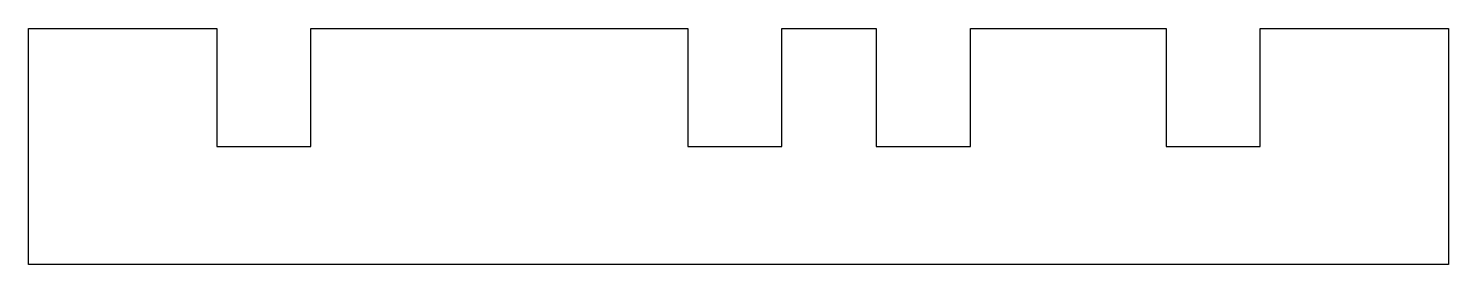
# Model space of a CAD drawing. Header units: millimetres. Extents: x 3838 to 3898.3, y 1423 to 1433.
import ezdxf

# ---------------------------------------------------------------- set-up
doc = ezdxf.new("R2010")
doc.units = ezdxf.units.MM
doc.header["$MEASUREMENT"] = 0
doc.layers.add('Laser$LaserCut1', color=1, linetype='Continuous', true_color=0xff0000)

msp = doc.modelspace()

# ---------------------------------------------------------------- linework, layer by layer
at = {"layer": 'Laser$LaserCut1'}
for points in [[(3837.999, 1432.997), (3845.999, 1432.998)], [(3837.999, 1422.997), (3837.999, 1432.997)], [(3845.999, 1432.998), (3845.999, 1427.998)], [(3849.999, 1432.998), (3865.999, 1433)], [(3849.999, 1427.998), (3849.999, 1432.998)], [(3865.999, 1433), (3865.999, 1428)], [(3869.999, 1428), (3869.999, 1433)], [(3869.999, 1433), (3874.001, 1433)], [(3874.001, 1433), (3874.001, 1428)], [(3878.001, 1433), (3886.309, 1433.001)], [(3878.001, 1428), (3878.001, 1433)], [(3886.309, 1433.001), (3886.309, 1428.001)], [(3890.309, 1433.001), (3898.309, 1433.002)], [(3890.309, 1428.001), (3890.309, 1433.001)], [(3898.309, 1433.002), (3898.309, 1423.002)], [(3845.999, 1427.998), (3849.999, 1427.998)], [(3865.999, 1428), (3869.999, 1428)], [(3874.001, 1428), (3878.001, 1428)], [(3886.309, 1428.001), (3890.309, 1428.001)], [(3845.999, 1422.998), (3837.999, 1422.997)], [(3849.999, 1422.998), (3845.999, 1422.998)], [(3865.999, 1423), (3849.999, 1422.998)], [(3869.999, 1423), (3865.999, 1423)], [(3874.001, 1423), (3869.999, 1423)], [(3878.001, 1423), (3874.001, 1423)], [(3886.309, 1423.001), (3878.001, 1423)], [(3890.309, 1423.001), (3886.309, 1423.001)], [(3898.309, 1423.002), (3890.309, 1423.001)]]:
    msp.add_lwpolyline(points, dxfattribs=at)

doc.saveas('drawing.dxf')
